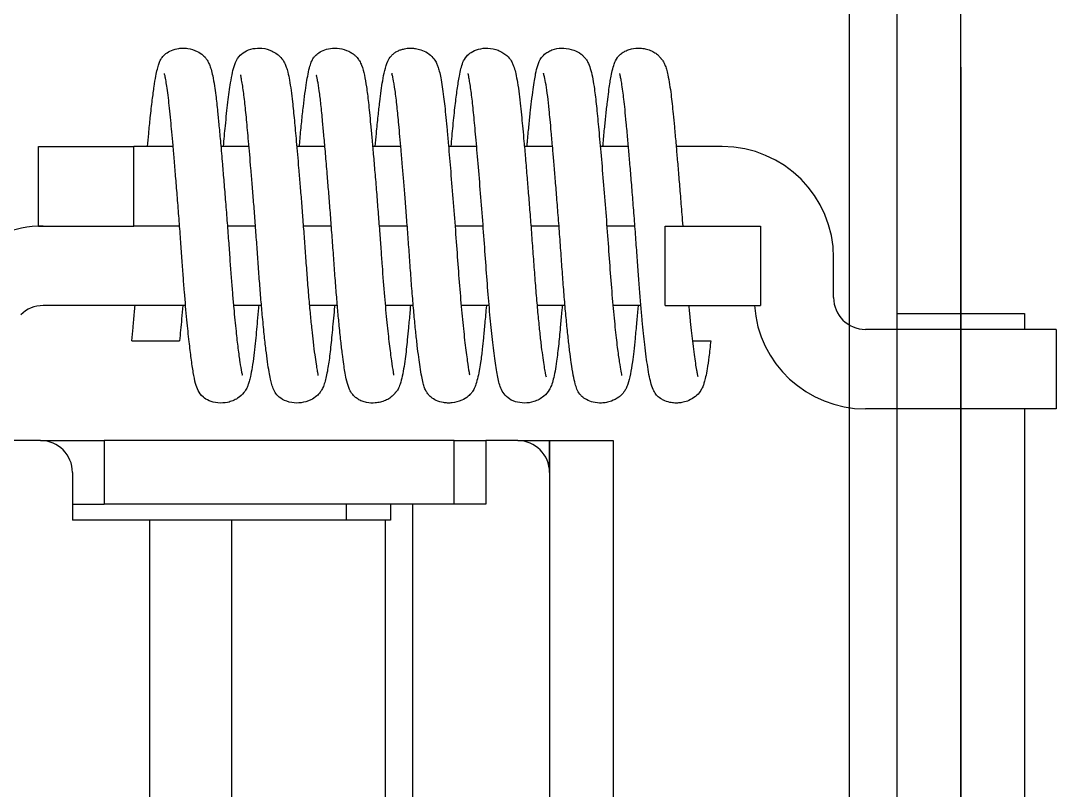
# Model space of a CAD drawing. Extents: x -3080 to 28500, y -1326 to 31609.
# Drawn here: x 2434.354 to 2437.61, y 26385.986 to 26388.407 of the extents above; entities that cross this region are included whole.
import ezdxf

# ---------------------------------------------------------------- set-up
doc = ezdxf.new("R2010")
doc.units = 0
doc.header["$LTSCALE"] = 100
doc.layers.add('0-xref', color=8, linetype='Continuous')
doc.layers.add('188K-SM-07-F10-MECH-CR PIPE-Y2257103$0$AP7P1-SM-08-FNN-120-A(4)-SMP$0$15P6-SM-08-FNN-320-A(10)-UIS-TCM$0$15P6-SM-08-FNN-00-(@10)170308-MIC$0$0-CDS', color=140, linetype='Continuous')

# ---------------------------------------------------------------- blocks, each defined once
blk = doc.blocks.new('188K-SM-07-F10-MECH-CR PIPE-Y2257103$0$CDS-WET')
at = {"layer": '188K-SM-07-F10-MECH-CR PIPE-Y2257103$0$AP7P1-SM-08-FNN-120-A(4)-SMP$0$15P6-SM-08-FNN-320-A(10)-UIS-TCM$0$15P6-SM-08-FNN-00-(@10)170308-MIC$0$0-CDS', "ltscale": 0.1}
for p, q in [((2437.11, -72972.4769), (2437.11, -72925.4769)), ((2437.31, -72972.7522), (2437.31, -72926.2522)), ((2436.96, -72972.6269), (2436.96, -72941.6358)), ((2437.31, -72946.5022), (2437.31, -72950.548)), ((2434.41, -72946.7519), (2434.71, -72946.7519)), ((2434.41, -72947.0019), (2434.41, -72946.7519)), ((2434.71, -72947.0019), (2434.71, -72946.7519)), ((2434.8334, -72946.7519), (2434.71, -72946.7519)), ((2435.072, -72946.7519), (2434.9835, -72946.7519)), ((2435.3106, -72946.7519), (2435.222, -72946.7519)), ((2435.5491, -72946.7519), (2435.4606, -72946.7519)), ((2435.7877, -72946.7519), (2435.6992, -72946.7519)), ((2436.0263, -72946.7519), (2435.9378, -72946.7519)), ((2436.2649, -72946.7519), (2436.1763, -72946.7519)), ((2436.56, -72946.7519), (2436.4149, -72946.7519)), ((2434.41, -72947.0019), (2434.71, -72947.0019)), ((2434.8537, -72947.0019), (2434.71, -72947.0019)), ((2435.0923, -72947.0019), (2435.004, -72947.0019)), ((2435.3309, -72947.0019), (2435.2425, -72947.0019)), ((2435.5695, -72947.0019), (2435.4811, -72947.0019)), ((2435.808, -72947.0019), (2435.7197, -72947.0019)), ((2436.0466, -72947.0019), (2435.9582, -72947.0019)), ((2436.2852, -72947.0019), (2436.1968, -72947.0019)), ((2436.38, -72947.2519), (2436.38, -72947.0019)), ((2436.38, -72947.0019), (2436.68, -72947.0019)), ((2436.68, -72947.0019), (2436.68, -72947.2519)), ((2436.91, -72947.2269), (2436.91, -72947.1019)), ((2434.8728, -72947.2519), (2434.4249, -72947.2519)), ((2435.1113, -72947.2519), (2435.0232, -72947.2519)), ((2435.3498, -72947.2519), (2435.2618, -72947.2519)), ((2435.5884, -72947.2519), (2435.5005, -72947.2519)), ((2435.827, -72947.2519), (2435.7391, -72947.2519)), ((2436.0656, -72947.2519), (2435.9775, -72947.2519)), ((2436.3041, -72947.2519), (2436.2161, -72947.2519)), ((2436.38, -72947.2519), (2436.68, -72947.2519)), ((2437.11, -72947.3269), (2437.11, -72947.2769)), ((2437.11, -72947.2769), (2437.3734, -72947.2769)), ((2437.3734, -72947.2769), (2437.51, -72947.2769)), ((2437.51, -72947.2769), (2437.51, -72947.3269)), ((2437.31, -72947.3269), (2437.01, -72947.3269)), ((2437.31, -72947.3269), (2437.31, -72947.5769)), ((2437.61, -72947.3269), (2437.31, -72947.3269)), ((2437.61, -72947.3269), (2437.61, -72947.5769)), ((2434.7036, -72947.3627), (2434.7786, -72947.3627)), ((2434.7786, -72947.3627), (2434.8536, -72947.3627)), ((2436.4662, -72947.3627), (2436.5236, -72947.3627)), ((2437.31, -72947.5769), (2437.01, -72947.5769)), ((2437.11, -72949.9269), (2437.11, -72947.5769)), ((2437.61, -72947.5769), (2437.31, -72947.5769)), ((2437.51, -72947.5769), (2437.51, -72949.9269)), ((2434.4169, -72947.6769), (2434.1169, -72947.6769)), ((2434.4169, -72947.6769), (2434.6169, -72947.6769)), ((2434.6169, -72947.6769), (2434.6169, -72947.8769)), ((2435.7169, -72947.6769), (2434.6169, -72947.6769)), ((2435.7169, -72947.8769), (2435.7169, -72947.6769)), ((2435.7169, -72947.6769), (2435.8169, -72947.6769)), ((2435.9169, -72947.6769), (2435.8169, -72947.6769)), ((2435.8169, -72947.6769), (2435.8169, -72947.8769)), ((2435.9169, -72947.6769), (2436.0169, -72947.6769)), ((2436.0169, -72947.6769), (2436.2169, -72947.6769)), ((2436.0169, -72947.6769), (2436.0169, -72949.7769)), ((2436.0169, -72947.7755), (2436.0169, -72947.6769)), ((2436.2169, -72947.6769), (2436.2169, -72949.7769)), ((2434.5169, -72947.7769), (2434.5169, -72947.9269)), ((2434.5169, -72947.8769), (2434.6169, -72947.8769)), ((2435.7169, -72947.8769), (2434.6169, -72947.8769)), ((2435.3772, -72947.8769), (2435.3772, -72947.9269)), ((2435.5169, -72947.8769), (2435.5169, -72947.9269)), ((2435.5868, -72949.5769), (2435.5868, -72947.8769)), ((2435.8169, -72947.8769), (2435.7169, -72947.8769)), ((2434.7603, -72947.9269), (2434.5169, -72947.9269)), ((2434.7603, -72949.5269), (2434.7603, -72947.9269)), ((2435.0176, -72947.9269), (2434.7603, -72947.9269)), ((2435.0176, -72949.5269), (2435.0176, -72947.9269)), ((2435.501, -72947.9269), (2435.0176, -72947.9269)), ((2435.501, -72949.5269), (2435.501, -72947.9269)), ((2435.5169, -72947.9269), (2435.501, -72947.9269))]:
    blk.add_line(p, q, dxfattribs=at)
for centre, radius, start, end in [((2436.56, -72947.1019), 0.35, 0, 90), ((2434.4249, -72947.3519), 0.35, 90, 135), ((2437.01, -72947.2269), 0.1, 180, 270), ((2434.4249, -72947.3519), 0.1, 90, 135), ((2437.01, -72947.2269), 0.35, 184.096, 270), ((2434.4169, -72947.7769), 0.1, 0, 90), ((2435.9169, -72947.7769), 0.1, 0, 90)]:
    blk.add_arc(centre, radius, start, end, dxfattribs=at)
for points, knots in [([(2434.7531, -72946.7519), (2434.7543, -72946.7381), (2434.7571, -72946.706), (2434.7621, -72946.6563), (2434.7678, -72946.6057), (2434.7736, -72946.5628), (2434.7788, -72946.5308), (2434.7835, -72946.5083), (2434.7876, -72946.493), (2434.7919, -72946.4825), (2434.7961, -72946.4749), (2434.8013, -72946.4679), (2434.8113, -72946.4581), (2434.8278, -72946.4483), (2434.8482, -72946.4428), (2434.865, -72946.4418), (2434.8832, -72946.4431), (2434.9062, -72946.4496), (2434.9242, -72946.4613), (2434.9319, -72946.4689), (2434.9345, -72946.4717), (2434.9368, -72946.4744), (2434.9395, -72946.4782), (2434.9434, -72946.4844), (2434.9479, -72946.494), (2434.9529, -72946.5086), (2434.9583, -72946.5306), (2434.9633, -72946.5582), (2434.9674, -72946.5882), (2434.9706, -72946.6152), (2434.9738, -72946.6464), (2434.9777, -72946.6875), (2434.9827, -72946.7421), (2434.9879, -72946.802), (2434.9931, -72946.8644), (2434.9982, -72946.9266), (2435.0032, -72946.9913), (2435.008, -72947.0544), (2435.0121, -72947.113), (2435.016, -72947.1665), (2435.02, -72947.2153), (2435.0249, -72947.2722), (2435.0308, -72947.3311), (2435.0373, -72947.3884), (2435.0437, -72947.4329), (2435.0473, -72947.4576), (2435.0511, -72947.4715), (2435.0499, -72947.4712), (2435.0496, -72947.4711)], [0, 0, 0, 0, 0.022447, 0.052442, 0.089796, 0.123797, 0.15424, 0.181076, 0.203503, 0.221072, 0.231045, 0.2384, 0.247554, 0.259468, 0.272894, 0.280648, 0.289593, 0.306187, 0.317473, 0.321045, 0.322534, 0.324543, 0.330659, 0.339705, 0.356395, 0.378357, 0.402238, 0.432583, 0.456571, 0.475191, 0.493904, 0.521678, 0.553166, 0.588295, 0.616893, 0.6472, 0.678856, 0.709286, 0.737324, 0.763613, 0.788867, 0.812859, 0.856316, 0.89383, 0.932154, 0.972262, 0.992211, 1, 1, 1, 1]), ([(2434.9918, -72946.7519), (2434.9937, -72946.7297), (2434.9982, -72946.6784), (2435.0057, -72946.6104), (2435.0131, -72946.5558), (2435.0202, -72946.518), (2435.0258, -72946.494), (2435.037, -72946.4706), (2435.0561, -72946.4533), (2435.0811, -72946.4428), (2435.1169, -72946.4412), (2435.1409, -72946.4486), (2435.1595, -72946.4597), (2435.1747, -72946.4732), (2435.1851, -72946.4899), (2435.1895, -72946.5023), (2435.1948, -72946.5202), (2435.1993, -72946.5428), (2435.2042, -72946.5738), (2435.2093, -72946.6152), (2435.2144, -72946.668), (2435.2209, -72946.7377), (2435.2268, -72946.8063), (2435.2322, -72946.8704), (2435.2366, -72946.9246), (2435.2411, -72946.9823), (2435.2456, -72947.0423), (2435.2501, -72947.1037), (2435.2545, -72947.1656), (2435.2593, -72947.2253), (2435.2643, -72947.2799), (2435.269, -72947.3269), (2435.2737, -72947.3697), (2435.2784, -72947.4063), (2435.2826, -72947.4352), (2435.2859, -72947.4545), (2435.2884, -72947.467), (2435.289, -72947.4709), (2435.2883, -72947.4716), (2435.2881, -72947.4718)], [0, 0, 0, 0, 0.036742, 0.084736, 0.132872, 0.16472, 0.196099, 0.226928, 0.249073, 0.268422, 0.28426, 0.305131, 0.317359, 0.32786, 0.344518, 0.360705, 0.379261, 0.407933, 0.437842, 0.465945, 0.505054, 0.543965, 0.588921, 0.613871, 0.640287, 0.667982, 0.696715, 0.7262, 0.756738, 0.788702, 0.81924, 0.847824, 0.8742, 0.905655, 0.932738, 0.955459, 0.971425, 0.990666, 1, 1, 1, 1]), ([(2435.2303, -72946.7519), (2435.231, -72946.7438), (2435.2334, -72946.7159), (2435.2376, -72946.6732), (2435.2428, -72946.6251), (2435.2479, -72946.5842), (2435.2528, -72946.5503), (2435.258, -72946.5213), (2435.2628, -72946.4998), (2435.2682, -72946.4843), (2435.2729, -72946.4753), (2435.28, -72946.4661), (2435.2915, -72946.4558), (2435.3102, -72946.4462), (2435.3371, -72946.4409), (2435.3626, -72946.443), (2435.3869, -72946.4519), (2435.4011, -72946.4615), (2435.4079, -72946.4676), (2435.415, -72946.4754), (2435.4203, -72946.4837), (2435.428, -72946.4999), (2435.4348, -72946.5256), (2435.4414, -72946.5634), (2435.4466, -72946.6042), (2435.4508, -72946.6454), (2435.4543, -72946.6826), (2435.4584, -72946.7262), (2435.4628, -72946.7766), (2435.4677, -72946.8333), (2435.4727, -72946.8943), (2435.4776, -72946.9565), (2435.4823, -72947.0166), (2435.4865, -72947.0734), (2435.4914, -72947.1432), (2435.4976, -72947.223), (2435.5053, -72947.3061), (2435.5128, -72947.3754), (2435.5201, -72947.4288), (2435.5239, -72947.4567), (2435.5273, -72947.4707), (2435.5261, -72947.4708), (2435.5258, -72947.4709)], [0, 0, 0, 0, 0.012977, 0.044323, 0.074895, 0.104463, 0.132844, 0.159901, 0.1915, 0.215175, 0.231416, 0.239392, 0.249531, 0.261858, 0.275664, 0.29283, 0.308329, 0.314124, 0.318588, 0.322158, 0.335027, 0.3558, 0.39447, 0.431024, 0.470877, 0.492491, 0.515805, 0.541148, 0.56847, 0.597655, 0.628257, 0.658106, 0.68659, 0.713558, 0.738938, 0.78771, 0.834079, 0.878048, 0.923024, 0.968181, 0.990567, 1, 1, 1, 1]), ([(2435.4688, -72946.7519), (2435.47, -72946.738), (2435.473, -72946.7039), (2435.4778, -72946.6565), (2435.4829, -72946.6116), (2435.4875, -72946.5753), (2435.4923, -72946.5428), (2435.4985, -72946.5106), (2435.5072, -72946.4842), (2435.5154, -72946.4697), (2435.5261, -72946.4594), (2435.5351, -72946.4532), (2435.5466, -72946.4479), (2435.5591, -72946.4441), (2435.572, -72946.4421), (2435.5868, -72946.442), (2435.6014, -72946.4439), (2435.6184, -72946.4489), (2435.6383, -72946.4597), (2435.6545, -72946.4761), (2435.6625, -72946.4907), (2435.6662, -72946.5007), (2435.6707, -72946.5155), (2435.6751, -72946.5358), (2435.6796, -72946.5622), (2435.6837, -72946.5927), (2435.6874, -72946.6252), (2435.6908, -72946.6602), (2435.6946, -72946.7009), (2435.6997, -72946.7566), (2435.7062, -72946.8322), (2435.7139, -72946.9272), (2435.7216, -72947.0261), (2435.7285, -72947.1224), (2435.7354, -72947.2136), (2435.743, -72947.298), (2435.7509, -72947.372), (2435.7587, -72947.4292), (2435.7625, -72947.4557), (2435.765, -72947.468), (2435.7647, -72947.4691), (2435.7646, -72947.4696)], [0, 0, 0, 0, 0.023105, 0.056373, 0.086927, 0.114539, 0.142005, 0.173535, 0.208861, 0.236215, 0.247103, 0.255724, 0.262441, 0.268088, 0.276934, 0.283495, 0.291532, 0.303354, 0.31811, 0.331874, 0.344892, 0.360154, 0.379883, 0.404175, 0.432359, 0.458274, 0.480241, 0.504286, 0.528718, 0.555442, 0.599618, 0.647606, 0.695214, 0.741025, 0.786804, 0.833862, 0.881752, 0.930435, 0.978491, 0.990385, 1, 1, 1, 1]), ([(2435.7075, -72946.7519), (2435.7094, -72946.7299), (2435.7136, -72946.6824), (2435.72, -72946.6229), (2435.7266, -72946.5705), (2435.7326, -72946.5325), (2435.7381, -72946.5064), (2435.7434, -72946.4878), (2435.7531, -72946.47), (2435.7695, -72946.455), (2435.7925, -72946.4441), (2435.8251, -72946.4405), (2435.8516, -72946.4466), (2435.8695, -72946.4557), (2435.8848, -72946.4668), (2435.8974, -72946.4828), (2435.9023, -72946.4941), (2435.9064, -72946.5052), (2435.9111, -72946.5232), (2435.9163, -72946.5499), (2435.9213, -72946.5841), (2435.9257, -72946.6221), (2435.9292, -72946.6591), (2435.9328, -72946.6964), (2435.9366, -72946.7384), (2435.9411, -72946.7898), (2435.9459, -72946.8467), (2435.9508, -72946.9066), (2435.9556, -72946.9669), (2435.9605, -72947.0315), (2435.9654, -72947.0985), (2435.9702, -72947.1653), (2435.9754, -72947.2289), (2435.9806, -72947.2872), (2435.9859, -72947.3385), (2435.9908, -72947.3819), (2435.9954, -72947.417), (2435.9994, -72947.4436), (2436.0028, -72947.4625), (2436.0047, -72947.4727), (2436.0064, -72947.477), (2436.0057, -72947.4764), (2436.0057, -72947.4763)], [0, 0, 0, 0, 0.0358, 0.077068, 0.114708, 0.153905, 0.180801, 0.206788, 0.230263, 0.245612, 0.261592, 0.277791, 0.296636, 0.30724, 0.316431, 0.330849, 0.343291, 0.357961, 0.382194, 0.411636, 0.443475, 0.4713, 0.495215, 0.516273, 0.539311, 0.566743, 0.598524, 0.625087, 0.653775, 0.684301, 0.716287, 0.7491, 0.78191, 0.814323, 0.84597, 0.876519, 0.905692, 0.933276, 0.959127, 0.981601, 0.998599, 1, 1, 1, 1]), ([(2435.946, -72946.7519), (2435.9464, -72946.7473), (2435.9483, -72946.7249), (2435.9517, -72946.6892), (2435.9561, -72946.6464), (2435.9606, -72946.6071), (2435.965, -72946.5727), (2435.9694, -72946.5441), (2435.9735, -72946.5201), (2435.9794, -72946.4952), (2435.9872, -72946.4759), (2436.0013, -72946.4603), (2436.0166, -72946.4507), (2436.0368, -72946.4432), (2436.0618, -72946.4408), (2436.0902, -72946.4461), (2436.1118, -72946.4573), (2436.1226, -72946.4667), (2436.1295, -72946.474), (2436.1341, -72946.4806), (2436.1408, -72946.4931), (2436.1468, -72946.5113), (2436.1529, -72946.5387), (2436.1586, -72946.5743), (2436.1644, -72946.6227), (2436.1707, -72946.6898), (2436.178, -72946.7696), (2436.1857, -72946.8608), (2436.1935, -72946.9583), (2436.201, -72947.0563), (2436.2076, -72947.1516), (2436.2149, -72947.2412), (2436.2224, -72947.3204), (2436.2296, -72947.3839), (2436.2358, -72947.4299), (2436.2403, -72947.4555), (2436.2424, -72947.4683), (2436.2441, -72947.4728), (2436.243, -72947.472), (2436.2429, -72947.472)], [0, 0, 0, 0, 0.007337, 0.035729, 0.062379, 0.087107, 0.116886, 0.142917, 0.165262, 0.197294, 0.230481, 0.248113, 0.257221, 0.266077, 0.283174, 0.300993, 0.31449, 0.319209, 0.322891, 0.332902, 0.349215, 0.379677, 0.41019, 0.43888, 0.480603, 0.522919, 0.567988, 0.614953, 0.662246, 0.708893, 0.754307, 0.801125, 0.847748, 0.891653, 0.932024, 0.968364, 0.984966, 0.999835, 1, 1, 1, 1]), ([(2436.1845, -72946.7519), (2436.1847, -72946.75), (2436.1863, -72946.7303), (2436.1895, -72946.6971), (2436.194, -72946.6517), (2436.1985, -72946.6125), (2436.2026, -72946.5799), (2436.2062, -72946.555), (2436.2095, -72946.5343), (2436.2137, -72946.5125), (2436.2204, -72946.4901), (2436.2272, -72946.4754), (2436.237, -72946.4635), (2436.2467, -72946.4557), (2436.2594, -72946.4488), (2436.2788, -72946.4427), (2436.2976, -72946.4413), (2436.3176, -72946.4439), (2436.3338, -72946.4488), (2436.3481, -72946.4562), (2436.3563, -72946.4627), (2436.3611, -72946.4677), (2436.3634, -72946.4703), (2436.3648, -72946.472), (2436.3661, -72946.4735), (2436.3676, -72946.4755), (2436.3703, -72946.4787), (2436.3718, -72946.48), (2436.3757, -72946.4858), (2436.3797, -72946.4943), (2436.3843, -72946.5082), (2436.3892, -72946.528), (2436.3941, -72946.5545), (2436.3986, -72946.586), (2436.4023, -72946.6171), (2436.4056, -72946.6505), (2436.4094, -72946.6912), (2436.4137, -72946.7375), (2436.4181, -72946.7882), (2436.4226, -72946.8414), (2436.4275, -72946.9009), (2436.4319, -72946.9554), (2436.4344, -72946.9896), (2436.4354, -72947.0019)], [0, 0, 0, 0, 0.004267, 0.044872, 0.082531, 0.123453, 0.159479, 0.190506, 0.217405, 0.250424, 0.284727, 0.324729, 0.343329, 0.359209, 0.372222, 0.383527, 0.405085, 0.41711, 0.428767, 0.439457, 0.449405, 0.453345, 0.454954, 0.45643, 0.457903, 0.459511, 0.463548, 0.478976, 0.496612, 0.527343, 0.557818, 0.589965, 0.633991, 0.671782, 0.703589, 0.734388, 0.770717, 0.813069, 0.848802, 0.887823, 0.929915, 0.974734, 1, 1, 1, 1]), ([(2436.2953, -72947.2519), (2436.2951, -72947.2542), (2436.2935, -72947.2727), (2436.2903, -72947.308), (2436.2859, -72947.3546), (2436.2816, -72947.3959), (2436.2767, -72947.4342), (2436.2711, -72947.4686), (2436.2645, -72947.4953), (2436.2583, -72947.5114), (2436.2529, -72947.5209), (2436.2482, -72947.5274), (2436.2415, -72947.5345), (2436.2304, -72947.5438), (2436.2142, -72947.5521), (2436.1952, -72947.5572), (2436.1768, -72947.5593), (2436.1554, -72947.5575), (2436.1326, -72947.5488), (2436.119, -72947.5387), (2436.1107, -72947.5294), (2436.1066, -72947.5228), (2436.1017, -72947.513), (2436.0969, -72947.4972), (2436.0913, -72947.4712), (2436.0855, -72947.4356), (2436.08, -72947.3939), (2436.0748, -72947.349), (2436.0696, -72947.2976), (2436.0644, -72947.2404), (2436.0594, -72947.1787), (2436.0547, -72947.1129), (2436.0499, -72947.0448), (2436.0447, -72946.9769), (2436.0397, -72946.9126), (2436.035, -72946.854), (2436.0306, -72946.8019), (2436.0264, -72946.7525), (2436.0224, -72946.7076), (2436.0187, -72946.6681), (2436.015, -72946.63), (2436.0109, -72946.5919), (2436.0058, -72946.5564), (2436.0014, -72946.5328), (2435.998, -72946.5211), (2435.9982, -72946.5207), (2435.9983, -72946.5205)], [0, 0, 0, 0, 0.003552, 0.029307, 0.060537, 0.08884, 0.115194, 0.151456, 0.18957, 0.20816, 0.221885, 0.230823, 0.234467, 0.239171, 0.252579, 0.2611, 0.27008, 0.284818, 0.297423, 0.308499, 0.31672, 0.326332, 0.340183, 0.365029, 0.397619, 0.434031, 0.462805, 0.492653, 0.523366, 0.554694, 0.586352, 0.61808, 0.650921, 0.683089, 0.713521, 0.741908, 0.768039, 0.791788, 0.819655, 0.84322, 0.863369, 0.894798, 0.92897, 0.96155, 0.987418, 1, 1, 1, 1]), ([(2436.5236, -72947.3627), (2436.5217, -72947.3803), (2436.5182, -72947.4133), (2436.5128, -72947.45), (2436.5079, -72947.4756), (2436.5037, -72947.4922), (2436.5002, -72947.5029), (2436.497, -72947.5107), (2436.4908, -72947.5227), (2436.4759, -72947.539), (2436.4563, -72947.5506), (2436.4386, -72947.5563), (2436.4241, -72947.5585), (2436.4094, -72947.5587), (2436.3932, -72947.5568), (2436.3761, -72947.5508), (2436.3614, -72947.5419), (2436.3517, -72947.5323), (2436.3439, -72947.5196), (2436.3367, -72947.5009), (2436.3304, -72947.4753), (2436.3255, -72947.446), (2436.3209, -72947.4131), (2436.3165, -72947.3778), (2436.3123, -72947.3393), (2436.3083, -72947.2986), (2436.3041, -72947.2524), (2436.2998, -72947.2012), (2436.2955, -72947.1454), (2436.2913, -72947.0847), (2436.2866, -72947.0197), (2436.2815, -72946.953), (2436.2764, -72946.8884), (2436.2715, -72946.829), (2436.267, -72946.7758), (2436.2625, -72946.7247), (2436.2582, -72946.6778), (2436.2542, -72946.6362), (2436.2507, -72946.603), (2436.247, -72946.5748), (2436.2438, -72946.553), (2436.2409, -72946.5363), (2436.2388, -72946.5264), (2436.2376, -72946.5219), (2436.2379, -72946.5216), (2436.2379, -72946.5215)], [0, 0, 0, 0, 0.038629, 0.072542, 0.100999, 0.123562, 0.140015, 0.150612, 0.163548, 0.177301, 0.192835, 0.20573, 0.214742, 0.221449, 0.230215, 0.242372, 0.250621, 0.267336, 0.28886, 0.317278, 0.343535, 0.374908, 0.402787, 0.432735, 0.457181, 0.483201, 0.510636, 0.539278, 0.568875, 0.59958, 0.632617, 0.666929, 0.699862, 0.73101, 0.760148, 0.78713, 0.819629, 0.848169, 0.873771, 0.896782, 0.926352, 0.949664, 0.973765, 0.992735, 1, 1, 1, 1]), ([(2435.1025, -72947.2519), (2435.1023, -72947.2543), (2435.1008, -72947.2714), (2435.0982, -72947.2995), (2435.0947, -72947.3371), (2435.0912, -72947.3738), (2435.0869, -72947.4118), (2435.082, -72947.4466), (2435.0771, -72947.4726), (2435.0729, -72947.4902), (2435.0689, -72947.5024), (2435.0659, -72947.5104), (2435.0564, -72947.5274), (2435.0389, -72947.5428), (2435.0215, -72947.5517), (2435.0018, -72947.558), (2434.9737, -72947.5598), (2434.9461, -72947.5523), (2434.9233, -72947.5374), (2434.9104, -72947.5182), (2434.9029, -72947.4949), (2434.8969, -72947.4646), (2434.8902, -72947.4196), (2434.8836, -72947.3652), (2434.8764, -72947.2957), (2434.8701, -72947.2238), (2434.865, -72947.1575), (2434.8611, -72947.1022), (2434.8568, -72947.042), (2434.852, -72946.978), (2434.847, -72946.9137), (2434.842, -72946.8528), (2434.8374, -72946.7976), (2434.8332, -72946.7488), (2434.8294, -72946.7064), (2434.8257, -72946.6669), (2434.8223, -72946.631), (2434.8184, -72946.5959), (2434.8146, -72946.5676), (2434.8109, -72946.5443), (2434.8081, -72946.5293), (2434.806, -72946.5219), (2434.8066, -72946.522), (2434.8068, -72946.5221)], [0, 0, 0, 0, 0.003831, 0.027247, 0.048045, 0.071422, 0.098544, 0.129863, 0.159805, 0.17891, 0.195048, 0.208269, 0.221, 0.237647, 0.248147, 0.25824, 0.274975, 0.291386, 0.306462, 0.331467, 0.359906, 0.39991, 0.438536, 0.476085, 0.518392, 0.566137, 0.591676, 0.618156, 0.646586, 0.677157, 0.708181, 0.737683, 0.765426, 0.791251, 0.815065, 0.836834, 0.862729, 0.88639, 0.91465, 0.940248, 0.969159, 0.993303, 1, 1, 1, 1]), ([(2435.341, -72947.2519), (2435.3407, -72947.2554), (2435.338, -72947.2866), (2435.3333, -72947.3366), (2435.3271, -72947.3996), (2435.3203, -72947.4497), (2435.3132, -72947.4847), (2435.3064, -72947.5057), (2435.3008, -72947.5173), (2435.2959, -72947.5247), (2435.2908, -72947.5308), (2435.2821, -72947.5394), (2435.2634, -72947.5514), (2435.2351, -72947.5591), (2435.2067, -72947.5591), (2435.1746, -72947.5478), (2435.1569, -72947.531), (2435.1496, -72947.518), (2435.1432, -72947.5007), (2435.1389, -72947.482), (2435.1349, -72947.4601), (2435.1302, -72947.4296), (2435.1251, -72947.3901), (2435.1196, -72947.3409), (2435.1141, -72947.2855), (2435.109, -72947.2266), (2435.1043, -72947.1682), (2435.1001, -72947.1069), (2435.0956, -72947.0453), (2435.0911, -72946.9849), (2435.0866, -72946.9269), (2435.0822, -72946.8723), (2435.0768, -72946.8072), (2435.0708, -72946.737), (2435.0642, -72946.666), (2435.0585, -72946.607), (2435.0532, -72946.5674), (2435.0487, -72946.5415), (2435.0459, -72946.5289), (2435.0465, -72946.527), (2435.0468, -72946.5261)], [0, 0, 0, 0, 0.005405, 0.049138, 0.090554, 0.13224, 0.177058, 0.200362, 0.218398, 0.230105, 0.233839, 0.237845, 0.249629, 0.266397, 0.28372, 0.301196, 0.319007, 0.340906, 0.362099, 0.382874, 0.407904, 0.437403, 0.466942, 0.500058, 0.536453, 0.565621, 0.596068, 0.626344, 0.655769, 0.684474, 0.712205, 0.738742, 0.763914, 0.809647, 0.849972, 0.890028, 0.932569, 0.954821, 0.977976, 1, 1, 1, 1]), ([(2435.5796, -72947.2519), (2435.579, -72947.259), (2435.5768, -72947.2838), (2435.5735, -72947.3198), (2435.5698, -72947.3584), (2435.5665, -72947.3907), (2435.5627, -72947.4217), (2435.558, -72947.4531), (2435.5522, -72947.4822), (2435.5458, -72947.5043), (2435.5406, -72947.5154), (2435.5365, -72947.521), (2435.535, -72947.5223), (2435.533, -72947.5247), (2435.5315, -72947.5265), (2435.5304, -72947.528), (2435.529, -72947.5296), (2435.5269, -72947.5321), (2435.5221, -72947.5372), (2435.5146, -72947.5435), (2435.5007, -72947.5511), (2435.4846, -72947.5563), (2435.4645, -72947.5593), (2435.4458, -72947.5583), (2435.4265, -72947.5527), (2435.4132, -72947.546), (2435.4033, -72947.5384), (2435.3956, -72947.5296), (2435.3904, -72947.5209), (2435.3837, -72947.506), (2435.378, -72947.4852), (2435.3734, -72947.46), (2435.3697, -72947.4358), (2435.3654, -72947.4043), (2435.3605, -72947.3623), (2435.3554, -72947.3133), (2435.3504, -72947.2595), (2435.3457, -72947.2037), (2435.3411, -72947.1426), (2435.3366, -72947.0788), (2435.3319, -72947.0149), (2435.3272, -72946.9529), (2435.3225, -72946.8941), (2435.3176, -72946.8341), (2435.3127, -72946.7754), (2435.3078, -72946.7203), (2435.303, -72946.6679), (2435.2983, -72946.6188), (2435.293, -72946.5757), (2435.2884, -72946.5474), (2435.2852, -72946.5314), (2435.2838, -72946.5262), (2435.2853, -72946.5265), (2435.2857, -72946.5266)], [0, 0, 0, 0, 0.0112849, 0.0392389, 0.0631094, 0.0836558, 0.1062852, 0.1330351, 0.1640526, 0.1965981, 0.2248769, 0.2342989, 0.2427776, 0.2457414, 0.2469083, 0.2479446, 0.2489396, 0.2499876, 0.2525082, 0.2591898, 0.2664253, 0.274295, 0.282585, 0.2973214, 0.3050044, 0.3136311, 0.3241985, 0.3366448, 0.3506261, 0.3640781, 0.3948221, 0.4180633, 0.4392301, 0.4645948, 0.4941266, 0.5276411, 0.5551771, 0.5844892, 0.6152455, 0.6458689, 0.6758421, 0.7049177, 0.7328292, 0.7593595, 0.7922985, 0.8222573, 0.8491353, 0.8850759, 0.9199025, 0.9537633, 0.9715445, 0.992625, 1, 1, 1, 1]), ([(2435.8182, -72947.2519), (2435.8182, -72947.252), (2435.8164, -72947.2721), (2435.8133, -72947.3066), (2435.809, -72947.3522), (2435.8057, -72947.3848), (2435.8027, -72947.4103), (2435.7996, -72947.4335), (2435.7954, -72947.4588), (2435.7902, -72947.4835), (2435.7851, -72947.5009), (2435.7804, -72947.5123), (2435.7769, -72947.5188), (2435.7736, -72947.5238), (2435.771, -72947.5272), (2435.7686, -72947.53), (2435.7657, -72947.5331), (2435.7572, -72947.5409), (2435.7378, -72947.5526), (2435.7146, -72947.5582), (2435.6968, -72947.5588), (2435.68, -72947.5573), (2435.6604, -72947.5513), (2435.6449, -72947.5414), (2435.6339, -72947.5302), (2435.6283, -72947.5211), (2435.6235, -72947.5103), (2435.6192, -72947.4954), (2435.6147, -72947.4745), (2435.61, -72947.4471), (2435.6054, -72947.4144), (2435.6008, -72947.3775), (2435.596, -72947.3331), (2435.5909, -72947.2812), (2435.5858, -72947.2223), (2435.5808, -72947.1588), (2435.5763, -72947.0934), (2435.5716, -72947.0294), (2435.5669, -72946.9684), (2435.5625, -72946.9117), (2435.5584, -72946.8603), (2435.5542, -72946.8104), (2435.5502, -72946.7639), (2435.5464, -72946.7203), (2435.5421, -72946.6738), (2435.5373, -72946.6228), (2435.5314, -72946.5729), (2435.5258, -72946.5416), (2435.5226, -72946.526), (2435.5207, -72946.5216), (2435.5219, -72946.5224), (2435.5219, -72946.5225)], [0, 0, 0, 0, 0.000191, 0.031846, 0.059834, 0.084589, 0.09934, 0.117612, 0.139844, 0.166217, 0.194127, 0.208162, 0.219254, 0.227415, 0.23271, 0.234359, 0.235862, 0.239728, 0.25164, 0.268631, 0.277122, 0.284639, 0.297709, 0.309272, 0.317953, 0.330134, 0.348455, 0.369783, 0.395781, 0.425553, 0.450347, 0.477184, 0.505938, 0.536411, 0.568324, 0.60131, 0.633121, 0.663536, 0.692436, 0.719529, 0.744593, 0.767481, 0.794472, 0.817439, 0.839984, 0.876878, 0.918013, 0.95968, 0.980063, 0.999192, 1, 1, 1, 1]), ([(2436.0568, -72947.2519), (2436.0563, -72947.2573), (2436.0544, -72947.2787), (2436.0506, -72947.32), (2436.0454, -72947.3753), (2436.0397, -72947.4235), (2436.0341, -72947.4588), (2436.0292, -72947.483), (2436.0235, -72947.5015), (2436.0172, -72947.5171), (2436.0016, -72947.536), (2435.9841, -72947.5475), (2435.9649, -72947.5558), (2435.939, -72947.5603), (2435.9058, -72947.5548), (2435.8843, -72947.5424), (2435.8696, -72947.5256), (2435.8585, -72947.5003), (2435.8523, -72947.469), (2435.8433, -72947.4123), (2435.8354, -72947.3425), (2435.8276, -72947.2619), (2435.8204, -72947.1738), (2435.8139, -72947.0806), (2435.8067, -72946.984), (2435.7991, -72946.8866), (2435.7915, -72946.7941), (2435.7842, -72946.7121), (2435.7779, -72946.6437), (2435.7728, -72946.5965), (2435.7686, -72946.5658), (2435.7653, -72946.5458), (2435.7627, -72946.5313), (2435.7606, -72946.5231), (2435.761, -72946.5225), (2435.7611, -72946.5223)], [0, 0, 0, 0, 0.008521, 0.034236, 0.072159, 0.113075, 0.142595, 0.170684, 0.194387, 0.209837, 0.228014, 0.239786, 0.251346, 0.269327, 0.285682, 0.305947, 0.32827, 0.351094, 0.397624, 0.444925, 0.492319, 0.539109, 0.584694, 0.628935, 0.674383, 0.720843, 0.767327, 0.811996, 0.854005, 0.894439, 0.916203, 0.93965, 0.964642, 0.988063, 1, 1, 1, 1]), ([(2434.7036, -72947.3627), (2434.7049, -72947.3492), (2434.7076, -72947.3214), (2434.7111, -72947.2838), (2434.7132, -72947.2592), (2434.7139, -72947.2519)], [0, 0, 0, 0, 0.402488, 0.824557, 1, 1, 1, 1]), ([(2434.8639, -72947.2519), (2434.8626, -72947.2661), (2434.859, -72947.307), (2434.8557, -72947.3407), (2434.8536, -72947.3627)], [0, 0, 0, 0, 0.347224, 1, 1, 1, 1]), ([(2436.4546, -72947.2519), (2436.4548, -72947.254), (2436.4563, -72947.2716), (2436.4592, -72947.3011), (2436.4631, -72947.339), (2436.4671, -72947.3739), (2436.4712, -72947.4059), (2436.4753, -72947.4342), (2436.4788, -72947.4545), (2436.4809, -72947.4672), (2436.4834, -72947.4751), (2436.4826, -72947.4747), (2436.4825, -72947.4747)], [0, 0, 0, 0, 0.016894, 0.145004, 0.265288, 0.377059, 0.512077, 0.641514, 0.776196, 0.87953, 0.984642, 1, 1, 1, 1])]:
    blk.add_open_spline(points, degree=3, knots=knots, dxfattribs=at)
blk = doc.blocks.new('188K-SM-07-F10-MECH-CR PIPE-Y2257103')
blk.add_blockref('188K-SM-07-F10-MECH-CR PIPE-Y2257103$0$CDS-WET', (0, 99334.7631))

msp = doc.modelspace()

# ---------------------------------------------------------------- block references
at = {"layer": '0-xref'}
msp.add_blockref('188K-SM-07-F10-MECH-CR PIPE-Y2257103', (0, 0), dxfattribs=at)

doc.saveas('drawing.dxf')
